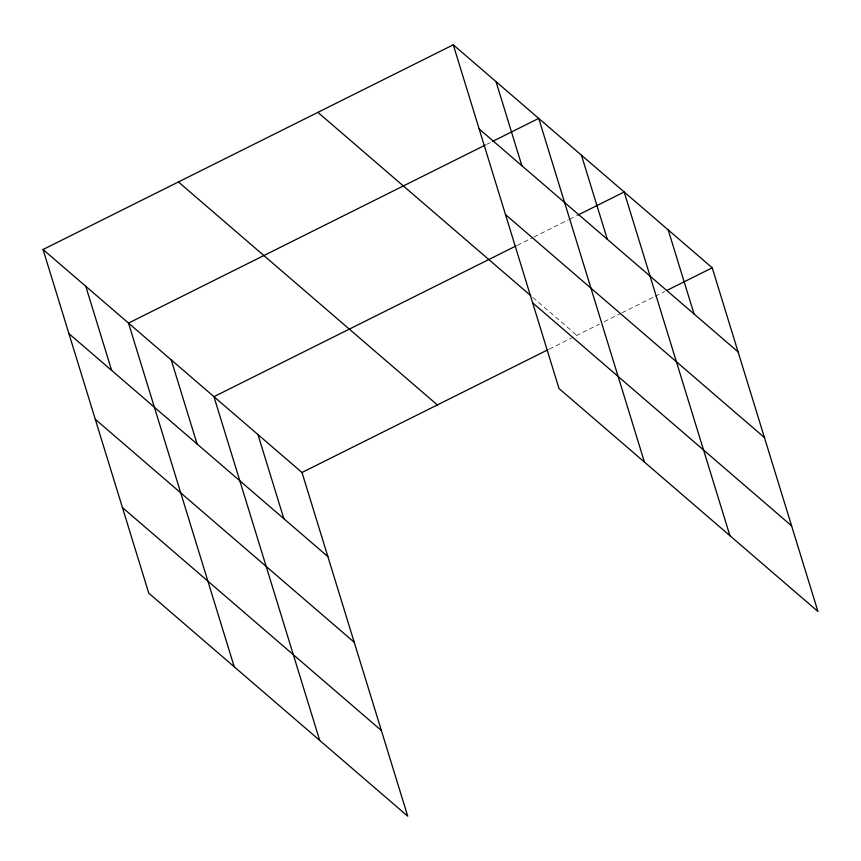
<?xml version="1.0" encoding="UTF-8"?>
<svg xmlns="http://www.w3.org/2000/svg" width="861" height="861" viewBox="0 0 861 861"><rect width="100%" height="100%" fill="white"/><g stroke="black" fill="none" stroke-linecap="round" stroke-linejoin="round"><path stroke-width="0.65" stroke-dasharray="4.3 3.23" d="M486.476 144.476L491.222 142.097M517.3 245.31L532.733 237.604M533.928 237.012L568.368 219.835M569.552 219.243L576.676 215.68M549.189 349.146L599.407 324.08M604.153 321.713L620.781 313.415M621.965 312.823L654.026 296.83M655.21 296.238L664.714 291.492M532.819 297.432L576.838 335.338"/><path stroke-width="1.29" d="M43.05 249.507L301.996 472.485L407.727 816.185L148.781 593.207L43.05 249.507L453.273 44.815L712.219 267.793L817.95 611.493L559.004 388.515L453.273 44.815M485.292 145.068L128.504 323.09L234.235 666.791M492.417 141.505L538.728 118.398L644.458 462.099M516.116 245.902L213.948 396.673L319.689 740.374M577.86 215.089L624.171 191.981L729.913 535.682M301.996 472.485L547.983 349.738M667.092 290.308L712.219 267.793M479.146 128.935L738.092 351.912M505.504 214.593L764.45 437.571M317.903 112.361L530.817 295.71M532.658 302.857L791.593 525.834M178.421 181.962L437.366 404.939M68.923 333.627L327.869 556.604M95.28 419.285L354.226 642.263M122.434 507.538L381.369 730.515M668.19 229.887L694.074 314.007M581.444 155.195L607.328 239.304M496.001 81.612L521.874 165.721M257.966 434.579L283.85 518.699M171.221 359.876L197.104 443.996M85.777 286.293L111.65 370.413"/></g></svg>
